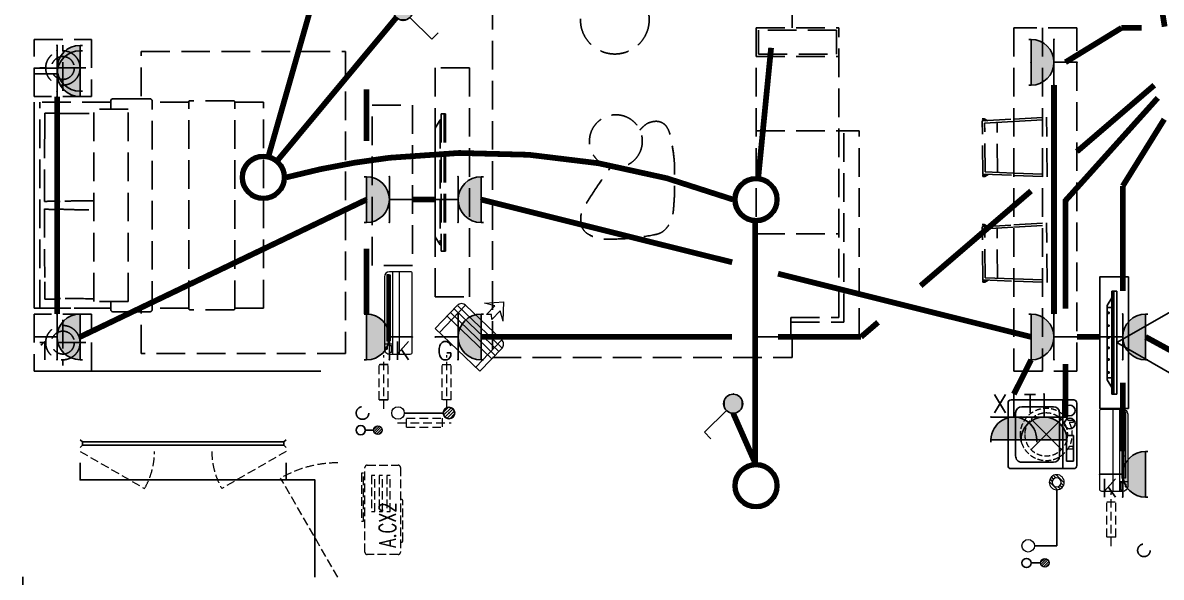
# Model space of a CAD drawing. Extents: x 3002737 to 4077523, y -995787 to -7267.
# Drawn here: x 3215237 to 3225173, y -747456 to -742611 of the extents above; entities that cross this region are included whole.
import ezdxf
from ezdxf.enums import TextEntityAlignment as Align

# ---------------------------------------------------------------- set-up
doc = ezdxf.new("R2010")
doc.units = 0
doc.header["$LTSCALE"] = 1000
doc.header["$MEASUREMENT"] = 0
for name, pattern in [('$1$DASH', [0.35, 0.25, -0.1]), ('A户型$0$DASH', [0.35, 0.25, -0.1]), ('DASH', [0.35, 0.25, -0.1]), ('HIDDEN', [0.375, 0.25, -0.125])]:
    doc.linetypes.add(name, pattern=pattern)
doc.layers.get('0').update_dxf_attribs({"linetype": 'CONTINUOUS'})
for name, color, linetype in [('!!电气', 1, 'CONTINUOUS'), ('3-栏杆1', 252, 'CONTINUOUS'), ('3.5方案汇报，与郭总、侯月琴确定户型_t8$0$2020.03.04 -1安徽标准化洋房户型(UA）_t8_t8$0$fur', 252, 'CONTINUOUS'), ('3.5方案汇报，与郭总、侯月琴确定户型_t8$0$2020.03.04 -1安徽标准化洋房户型(UA）_t8_t8$0$FURN', 252, 'CONTINUOUS'), ('3.5方案汇报，与郭总、侯月琴确定户型_t8$0$2020.03.04 -1安徽标准化洋房户型(UA）_t8_t8$0$看线', 154, 'CONTINUOUS'), ('5fur', 175, 'CONTINUOUS'), ('EQUIP-插座', 3, 'CONTINUOUS'), ('EQUIP-照明', 3, 'CONTINUOUS'), ('LVTRY', 252, 'CONTINUOUS'), ('TEL_TEXT', 7, 'CONTINUOUS'), ('VPIPE-凝结', 150, 'CONTINUOUS'), ('VPIPE-雨水', 4, 'DASH'), ('WIRE-照明', 2, 'CONTINUOUS'), ('看线', 185, 'CONTINUOUS')]:
    doc.layers.add(name, color=color, linetype=linetype)
for name, color, linetype, lineweight in [('EQUIP_地漏', 7, 'CONTINUOUS', 18), ('VPIPE-废水', 31, 'TG_F', 18), ('WINDOW', 146, 'CONTINUOUS', 20), ('平面-空调室内机', 176, 'CONTINUOUS', 9), ('平面-空调预留孔', 252, 'CONTINUOUS', 15), ('粉刷', 251, 'CONTINUOUS', 9)]:
    doc.layers.add(name, color=color, linetype=linetype, lineweight=lineweight)
doc.styles.add('_TCH_DIM', font='SIMPLEX', dxfattribs={"bigfont": 'GBCBIG'})
doc.styles.add('_TEL_DIM', font='SIMPLEX', dxfattribs={"width": 0.8, "height": 3.5, "bigfont": 'HZTXT'})
doc.styles.get("Standard").update_dxf_attribs({"font": 'gbenor.shx', "bigfont": 'gbcbig.shx'})
doc.styles.add('TG_LINETYPE', font='SIMPLEX', dxfattribs={"width": 0.8, "height": 3, "bigfont": 'HZTXT'})
doc.linetypes.add('TG_F', pattern='A,2,-0.3,["F",TG_LINETYPE,S=0.1,R=0,X=-0.23,Y=-0.15],0', length=2.3)

# ---------------------------------------------------------------- blocks, each defined once
blk = doc.blocks.new('dongkong')
at = {"layer": '平面-空调预留孔', "color": 8, "linetype": 'HIDDEN', "ltscale": 0.3}
for p, q in [((-603796, 210899.9), (-603796, 210431.5)), ((-603836, 210821), (-603836, 210510.8)), ((-603836, 210821), (-603756, 210821)), ((-603756, 210821), (-603756, 210510.8))]:
    blk.add_line(p, q, dxfattribs=at)
blk.add_lwpolyline([(-603756, 210510.8), (-603836, 210510.8)], dxfattribs=at)
blk = doc.blocks.new('A$C001338C2')
at = {"color": 8}
for p, q in [((0, 249), (0, 22)), ((845, 304), (55, 304)), ((109, 215), (109, 304)), ((900, 22), (900, 249)), ((22, 0), (878, 0))]:
    blk.add_line(p, q, dxfattribs=at)
at = {"color": 8, "lineweight": 5}
for p, q in [((865, 279), (144, 279)), ((144, 279), (144, 266)), ((387, 279), (144, 279)), ((144, 279), (144, 253)), ((144, 266), (865, 266)), ((144, 240), (144, 253)), ((144, 253), (865, 253)), ((387, 240), (387, 279)), ((865, 279), (622, 279)), ((622, 279), (622, 240)), ((865, 253), (865, 279)), ((865, 266), (865, 240)), ((900, 215), (0, 215)), ((900, 143), (0, 143)), ((865, 240), (144, 240)), ((622, 240), (387, 240))]:
    blk.add_line(p, q, dxfattribs=at)
at = {"color": 8}
for points in [[(89, 226), (22, 226, -0.414214), (17, 232), (17, 243, -0.414214), (22, 249), (89, 249, -0.414214), (95, 243), (95, 232, -0.414214)], [(73, 275), (57, 275, -0.414214), (51, 281), (51, 283, -0.414214), (57, 289), (73, 289, -0.414214), (79, 283), (79, 281, -0.414214)]]:
    blk.add_lwpolyline(points, format="xyb", close=True, dxfattribs=at)
for centre, radius, start, end in [((55, 249), 55, 90, 180), ((845, 249), 55, 360, 90), ((22, 22), 22, 180, 270), ((878, 22), 22, 270, 360)]:
    blk.add_arc(centre, radius, start, end, dxfattribs=at)
blk = doc.blocks.new('$lvtry$00000171')
for p, q in [((-74, 11), (-11, 74)), ((-70, -27), (27, 70)), ((-53, -53), (53, 53)), ((-27, -70), (70, 27)), ((11, -74), (74, -11))]:
    blk.add_line(p, q)
blk.add_circle((0, 0), 75)
blk.add_point((0, 0))
blk = doc.blocks.new('$TwtSys$00000141')
at = {"color": 252}
for p, q in [((-47, 4), (-5, 46)), ((-47, 4), (-5, 46)), ((-44, -18), (18, 44)), ((-44, -18), (18, 44)), ((-33, -33), (33, 33)), ((-33, -33), (33, 33)), ((-16, -44), (44, 16)), ((-16, -44), (44, 16)), ((6, -46), (46, -6)), ((6, -46), (46, -6))]:
    blk.add_line(p, q, dxfattribs=at)
blk.add_circle((0, 0), 47, dxfattribs=at)
blk.add_circle((0, 0), 47, dxfattribs=at)
blk = doc.blocks.new('RECTANG')
for p, q in [((1, 1), (0, 1)), ((0, 1), (0, 0)), ((1, 0), (1, 1)), ((0, 0), (1, 0))]:
    blk.add_line(p, q)
blk = doc.blocks.new('洗衣机')
at = {"layer": 'LVTRY'}
for p, q in [((3790993.7, 243444.5), (3790993.7, 242899.1)), ((3791567.4, 243472.1), (3791021, 243472.1)), ((3791116.5, 243472.1), (3791116.5, 242871.5)), ((3791594.6, 242899.1), (3791594.6, 243444.5)), ((3791145.1, 242982.5), (3791145.1, 243358)), ((3791199, 243412.7), (3791474.9, 243412.7)), ((3791528.8, 243358), (3791528.8, 242982.5)), ((3791021, 242871.5), (3791567.4, 242871.5)), ((3791474.9, 242927.8), (3791199, 242927.8))]:
    blk.add_line(p, q, dxfattribs=at)
at = {"layer": 'LVTRY', "extrusion": (0, 0, -1)}
for centre, major_axis, start_param, end_param in [((3791021, 243444.5), (0, 27.6), -1.570796, 0), ((3791567.4, 243444.5), (0, 27.6), 0, 1.570796), ((3791055.1, 243379.8), (0, 46.9), 3.141593, 9.424778), ((3791199, 243358), (0, 54.7), 4.712389, 6.283185), ((3791474.9, 243358), (0, 54.7), 0, 1.570796), ((3791055.1, 243265.7), (0, 46.9), 3.141593, 9.424778), ((3791199, 242982.5), (0, 54.7), 3.141593, 4.712389), ((3791474.9, 242982.5), (0, 54.7), 1.570796, 3.141593), ((3791021, 242899.1), (0, 27.6), 3.141593, 4.712389), ((3791567.4, 242899.1), (0, 27.6), 1.570796, 3.141593)]:
    blk.add_ellipse(centre, major_axis=major_axis, ratio=0.986385, start_param=start_param, end_param=end_param, dxfattribs=at)
at = {"layer": 'LVTRY', "xscale": 63.25620569481588, "yscale": 224.5369532744355, "zscale": 64.12934308941763, "rotation": 180}
blk.add_blockref('RECTANG', (3791085.2, 243162.4), dxfattribs=at)
blk = doc.blocks.new('$TwtSys$00000543')
at = {"color": 252}
for p, q in [((-94, -9), (9, 94)), ((-9, -94), (94, 9)), ((12, 55), (42, 84)), ((40, 40), (66, 66)), ((55, 12), (84, 42)), ((-84, -42), (-55, -12)), ((-66, -66), (-40, -40)), ((-42, -84), (-12, -55))]:
    blk.add_line(p, q, dxfattribs=at)
for radius in [94, 56.4]:
    blk.add_circle((0, 0), radius, dxfattribs=at)
blk = doc.blocks.new('dnfhfn')
at = {"color": 252, "linetype": '$1$DASH', "ltscale": 0.2}
for p, q in [((101.9, 462.7, 0), (121.9, 462.7, 0)), ((101.9, 417.2, 0), (101.9, 462.7, 0)), ((121.9, 462.7, 0), (121.9, 429, 0)), ((353.1, 462.7, 0), (333.1, 462.7, 0)), ((333.1, 462.7, 0), (333.1, 429, 0)), ((353.1, 417.2, 0), (353.1, 462.7, 0))]:
    blk.add_line(p, q, dxfattribs=at)
at = {"color": 252, "linetype": '$1$DASH', "ltscale": 0.2, "elevation": 0}
for points in [[(94.9, 360.1), (94.9, 360.1), (360.1, 94.9), (360.1, 94.9)], [(360.1, 360.1), (94.9, 94.9), (94.9, 94.9), (360.1, 360.1)]]:
    blk.add_lwpolyline(points, close=True, dxfattribs=at)
at = {"color": 252, "linetype": '$1$DASH', "ltscale": 0.2}
for radius in [227.5, 187.5]:
    blk.add_circle((227.5, 227.5, 0), radius, dxfattribs=at)
blk = doc.blocks.new('fergve')
at = {"layer": '平面-空调预留孔', "color": 8, "linetype": 'DASH', "ltscale": 0.3}
for p, q in [((119062.7, 54987.6), (119062.7, 54977.6)), ((119072.7, 54967.6), (119425.6, 54967.6)), ((119435.6, 54977.6), (119435.6, 54987.6))]:
    blk.add_line(p, q, dxfattribs=at)
blk.add_lwpolyline([(119715.9, 54987.6), (118975.9, 54987.6, -0.414214), (118955.9, 55007.6), (118955.9, 55277.6, -0.414214), (118975.9, 55297.6), (119715.9, 55297.6, -0.414214), (119735.9, 55277.6), (119735.9, 55007.6, -0.414214)], format="xyb", close=True, dxfattribs=at)
for points in [[(119666.7, 55326.8), (119246.8, 55326.8), (119246.8, 55311.6), (119666.7, 55311.6)], [(119645.5, 55239.2), (119330, 55239.2), (119330, 55210.2), (119645.5, 55210.2)], [(119645.5, 55173.4), (119330, 55173.4), (119330, 55144.4), (119645.5, 55144.4)], [(119645.5, 55107.6), (119330, 55107.6), (119330, 55078.6), (119645.5, 55078.6)]]:
    blk.add_lwpolyline(points, close=True, dxfattribs=at)
for centre, start, end in [((119072.7, 54977.6), 180, 270), ((119425.6, 54977.6), 270, 0)]:
    blk.add_arc(centre, 10, start, end, dxfattribs=at)
at = {"layer": '平面-空调预留孔', "color": 8, "linetype": 'DASH', "ltscale": 0.3, "style": '_TCH_DIM', "width": 0.705882}
blk.add_text('A.CX2', height=146.88, dxfattribs=at).set_placement((119015.3, 55027.3))
blk = doc.blocks.new('dasdasf1sa2f31as32f')
at = {"color": 8}
for p, q in [((-116, 585.6), (43.3, 640.5)), ((82.7, 476.6), (43.3, 640.5)), ((-473.5, 259.7), (-339.5, 504)), ((-269.8, 524.3), (-427.7, 236.5)), ((134.6, 245.5), (-338.8, 505.1)), ((-269.8, 524.3), (113.7, 314)), ((-22.8, 585.5), (-116, 585.6)), ((-22.8, 585.5), (-73.4, 493.2)), ((-31.3, 504.4), (-73.4, 493.2)), ((-18.1, 462.9), (-31.3, 504.4)), ((32.4, 555.1), (-18.1, 462.9)), ((82.7, 476.6), (32.4, 555.1)), ((92.6, 168.8), (-380.9, 428.5)), ((114.7, 208.4), (-359.1, 468.2)), ((72.3, 131.9), (-401.1, 391.6)), ((113.7, 314), (-44.2, 26.2)), ((0, 0), (-473.5, 259.7)), ((134, 244.4), (0, 0))]:
    blk.add_line(p, q, dxfattribs=at)
for centre, start, end in [((-294.5, 479.4), 61.25933, 151.25933), ((89, 269), 331.25933, 61.25933)]:
    blk.add_arc(centre, 51.3, start, end, dxfattribs=at)
blk = doc.blocks.new('GDGDRGDGDRGDR')
at = {"layer": '平面-空调室内机', "ltscale": 0.3}
for p, rotation in [((-179479.5, 653502.9), 180), ((634787.3, 1046278.1), 89.99999999999999)]:
    blk.add_blockref('dongkong', p, dxfattribs=dict(at, rotation=rotation))
at = {"layer": '平面-空调预留孔'}
for name, p, rotation in [('dasdasf1sa2f31as32f', (424606.8, 442932.1), 344.9999999966897), ('fergve', (478900.7, 322375.3), 90)]:
    blk.add_blockref(name, p, dxfattribs=dict(at, rotation=rotation))
blk = doc.blocks.new('FGDGDGRDGRRD')
at = {"layer": '5fur', "color": 252, "linetype": 'A户型$0$DASH'}
for p, q in [((423434.8, 366694.8), (423434.8, 363577.1)), ((426049.7, 366458.3), (426049.7, 366694.8)), ((425734.9, 363758.3), (425734.9, 366458.3)), ((425734.9, 366458.3), (426457.1, 366458.3)), ((426457.1, 363928.3), (426457.1, 366458.3)), ((428534.8, 366458.3), (427984.8, 366458.3)), ((427984.8, 366458.3), (427984.8, 363458.3)), ((428234.8, 366458.3), (428234.8, 363458.3)), ((428534.8, 363458.3), (428534.8, 366458.3)), ((419434.8, 366358.3), (419934.8, 366358.3)), ((419434.8, 365858.3), (419434.8, 366358.3)), ((419434.8, 366358.3), (419934.8, 366358.3)), ((419434.8, 365858.3), (419434.8, 366358.3)), ((419934.8, 366358.3), (419934.8, 365858.3)), ((419934.8, 366358.3), (419934.8, 365858.3)), ((426437.1, 366438.3), (425757.1, 366438.3)), ((425757.1, 366438.3), (425757.1, 366228.3)), ((426437.1, 366228.3), (426437.1, 366438.3)), ((419684.8, 365908.3), (419684.8, 366308.3)), ((419684.8, 365908.3), (419684.8, 366308.3)), ((420368.9, 365863.3), (420368.9, 366253.6)), ((420368.9, 366253.6), (422152.9, 366253.6)), ((420368.9, 365863.3), (420368.9, 366253.6)), ((420368.9, 366253.6), (422152.9, 366253.6)), ((422152.9, 366253.6), (422152.9, 363613.5)), ((422152.9, 366253.6), (422152.9, 363613.5)), ((425734.9, 366208.3), (426457.1, 366208.3)), ((425757.1, 366228.3), (426437.1, 366228.3)), ((419884.8, 366108.3), (419484.8, 366108.3)), ((419884.8, 366108.3), (419484.8, 366108.3)), ((423234.8, 366108.3), (422934.8, 366108.3)), ((422934.8, 366108.3), (422934.8, 364108.3)), ((423234.8, 364108.3), (423234.8, 366108.3)), ((419934.8, 365858.3), (419434.8, 365858.3)), ((419934.8, 365858.3), (419434.8, 365858.3)), ((419434.8, 365808.3, 0), (419434.8, 364008.3)), ((419434.8, 364008.3), (419434.8, 365808.3, 0)), ((420103.7, 365808.3, 0), (419434.8, 365808.3)), ((419434.8, 365808.3, 0), (419434.8, 364008.3)), ((419434.8, 364008.3), (419434.8, 365808.3, 0)), ((420103.7, 365808.3, 0), (419434.8, 365808.3)), ((419484.8, 364008.3, 0), (419484.8, 365808.3, 0)), ((419484.8, 364008.3, 0), (419484.8, 365808.3, 0)), ((419953.7, 364068.3, 0), (419953.7, 365748.3, 0)), ((420253.7, 365748.3, 0), (419953.7, 365748.3, 0)), ((419953.7, 364068.3, 0), (419953.7, 365748.3, 0)), ((420253.7, 365748.3, 0), (419953.7, 365748.3, 0)), ((420104.6, 365825.9, 0), (420102.2, 365808.3, 0)), ((420104.6, 365825.9, 0), (420102.2, 365808.3, 0)), ((420103.7, 365748.3, 0), (420103.7, 365820.3, 0)), ((420103.7, 365748.3, 0), (420103.7, 365820.3, 0)), ((420106.6, 365832, 0), (420104.6, 365825.9, 0)), ((420106.6, 365832, 0), (420104.6, 365825.9, 0)), ((420113.2, 365836.9, 0), (420106.6, 365832, 0)), ((420113.2, 365836.9, 0), (420106.6, 365832, 0)), ((420121.7, 365838.3, 0), (420113.2, 365836.9, 0)), ((420121.7, 365838.3, 0), (420113.2, 365836.9, 0)), ((420302.6, 365838.3, 0), (420121.7, 365838.3, 0)), ((420445.7, 365838.3, 0), (420121.7, 365838.3, 0)), ((420302.6, 365838.3, 0), (420121.7, 365838.3, 0)), ((420445.7, 365838.3, 0), (420121.7, 365838.3, 0)), ((420253.7, 364068.3, 0), (420253.7, 365748.3, 0)), ((420253.7, 364068.3, 0), (420253.7, 365748.3, 0)), ((420463.7, 363996.3, 0), (420463.7, 365820.3, 0)), ((420463.7, 363996.3, 0), (420463.7, 365820.3, 0)), ((420784.8, 365808.3, 0), (420463.7, 365808.3, 0)), ((420784.8, 365808.3, 0), (420463.7, 365808.3, 0)), ((420784.8, 364002.3, 0), (420784.8, 365814.3, 0)), ((420784.8, 364002.3, 0), (420784.8, 365814.3, 0)), ((421178.8, 365820.3, 0), (420790.8, 365820.3, 0)), ((421178.8, 365820.3, 0), (420790.8, 365820.3, 0)), ((421184.8, 364002.3, 0), (421184.8, 365814.3, 0)), ((421184.8, 364002.3, 0), (421184.8, 365814.3, 0)), ((421434.8, 365808.3, 0), (421184.8, 365808.3, 0)), ((421434.8, 365808.3, 0), (421184.8, 365808.3, 0)), ((421434.8, 364008.3, 0), (421434.8, 365808.3, 0)), ((421434.8, 364008.3, 0), (421434.8, 365808.3, 0)), ((422384.8, 364383.5), (422384.8, 365783.5)), ((422384.8, 365783.5), (422734.8, 365783.5)), ((422384.8, 364383.5), (422384.8, 365783.5)), ((422384.8, 365783.5), (422734.8, 365783.5)), ((422734.8, 365783.5), (422734.8, 364383.5)), ((422734.8, 365783.5), (422734.8, 364383.5)), ((422978.2, 365654.9), (422934.8, 365583.7)), ((422978.2, 365654.9), (422934.8, 365583.7)), ((422978.2, 365654.9), (422978.2, 364561.7)), ((422987.3, 365654.9), (422978.2, 365654.9)), ((422978.2, 365654.9), (422978.2, 364561.7)), ((422987.3, 365654.9), (422978.2, 365654.9)), ((422987.3, 365708.3), (422987.3, 364508.3)), ((422987.3, 365708.3), (423024.1, 365708.3)), ((422987.3, 365708.3), (422987.3, 364508.3)), ((422987.3, 365708.3), (423024.1, 365708.3)), ((423024.1, 365708.3), (423008.3, 365708.3)), ((423024.1, 365708.3), (423008.3, 365708.3)), ((423013.6, 365708.3), (423013.6, 364508.3)), ((423013.6, 365708.3), (423013.6, 364508.3)), ((423024.1, 365708.3), (423024.1, 364508.3)), ((423024.1, 365708.3), (423024.1, 364508.3)), ((427709.2, 365664.3), (427726.5, 365664.5)), ((427709.2, 365664.3), (427737.5, 365646.7)), ((427709.3, 365650.7), (427716.2, 365645.4)), ((427709.4, 365645), (427984.8, 365661.4)), ((427726.5, 365664.5), (427756.5, 365647.8)), ((427984.8, 365661.4), (428269.5, 365678.2)), ((427984.8, 365641.3), (428269.7, 365658.2)), ((428274.6, 365158.1), (428269.5, 365678.2)), ((422934.8, 365583.7), (422934.8, 364632.9)), ((425734.9, 365558.3), (426634.9, 365558.3)), ((426501.6, 363888.3), (426501.6, 365558.3)), ((426634.9, 363758.3), (426634.9, 365558.3)), ((427713.9, 365180.3), (427709.4, 365645)), ((427729.6, 365626.2), (427984.8, 365641.3)), ((427733.7, 365199.5), (427729.6, 365626.2)), ((427842.2, 365195.2), (427837.9, 365632.6)), ((427713.9, 365180.3), (427984.8, 365169.6)), ((427714, 365174.6), (427720.8, 365180)), ((427714, 365174.6), (427714.1, 365161)), ((427714.1, 365161), (427742, 365179.2)), ((427714.1, 365161), (427731.4, 365161.2)), ((427731.4, 365161.2), (427761.1, 365178.4)), ((427733.7, 365199.5), (427984.8, 365189.6)), ((427984.8, 365189.6), (428274.4, 365178.1)), ((427984.8, 365169.6), (428274.6, 365158.1)), ((427984.8, 364737.6), (428269.5, 364754.5)), ((428274.6, 364234.3), (428269.5, 364754.5)), ((425734.9, 364658.3), (426457.1, 364658.3)), ((427709.2, 364740.6), (427726.5, 364740.7)), ((427709.2, 364740.6), (427737.5, 364722.9)), ((427709.3, 364727), (427716.2, 364721.7)), ((427709.4, 364721.3), (427984.8, 364737.6)), ((427713.9, 364256.6), (427709.4, 364721.3)), ((427726.5, 364740.7), (427756.5, 364724.1)), ((427729.6, 364702.4), (427984.8, 364717.6)), ((427733.7, 364275.8), (427729.6, 364702.4)), ((427842.2, 364271.5), (427837.9, 364708.9)), ((427984.8, 364717.6), (428269.7, 364734.4)), ((422978.2, 364561.7), (422934.8, 364632.9)), ((422987.3, 364561.7), (422978.2, 364561.7)), ((422987.3, 364508.3), (423024.1, 364508.3)), ((422734.8, 364383.5), (422384.8, 364383.5)), ((422734.8, 364383.5), (422384.8, 364383.5)), ((427713.9, 364256.6), (427984.8, 364245.8)), ((427714, 364250.9), (427720.8, 364256.3)), ((427714.1, 364237.3), (427742, 364255.4)), ((427731.4, 364237.4), (427761.1, 364254.7)), ((427733.7, 364275.8), (427984.8, 364265.8)), ((427984.8, 364265.8), (428274.4, 364254.4)), ((427714, 364250.9), (427714.1, 364237.3)), ((427714.1, 364237.3), (427731.4, 364237.4)), ((427984.8, 364245.8), (428274.6, 364234.3)), ((420253.7, 364068.3, 0), (419953.7, 364068.3, 0)), ((420253.7, 364068.3, 0), (419953.7, 364068.3, 0)), ((420103.7, 364068.3, 0), (420103.7, 363996.3, 0)), ((420103.7, 364068.3, 0), (420103.7, 363996.3, 0)), ((422934.8, 364108.3), (423234.8, 364108.3)), ((419434.8, 364008.3), (420102.3, 364008.3, 0)), ((420103.7, 364008.3, 0), (419434.8, 364008.3)), ((419434.8, 364008.3), (420102.3, 364008.3, 0)), ((420103.7, 364008.3, 0), (419434.8, 364008.3)), ((419934.8, 363958.3), (419434.8, 363958.3)), ((419434.8, 363958.3), (419434.8, 363458.3)), ((419934.8, 363958.3), (419434.8, 363958.3)), ((419434.8, 363958.3), (419434.8, 363458.3)), ((419934.8, 363458.3), (419934.8, 363958.3)), ((419934.8, 363458.3), (419934.8, 363958.3)), ((420102.3, 364008.3, 0), (420103.7, 363989.4, 0)), ((420102.3, 364008.3, 0), (420103.7, 363989.4, 0)), ((420103.7, 363989.4, 0), (420111.3, 363980.7, 0)), ((420103.7, 363989.4, 0), (420111.3, 363980.7, 0)), ((420111.3, 363980.7, 0), (420121.7, 363978.3, 0)), ((420111.3, 363980.7, 0), (420121.7, 363978.3, 0)), ((420121.7, 363978.3, 0), (420302.6, 363978.3, 0)), ((420445.7, 363978.3, 0), (420121.7, 363978.3, 0)), ((420121.7, 363978.3, 0), (420302.6, 363978.3, 0)), ((420445.7, 363978.3, 0), (420121.7, 363978.3, 0)), ((420302.6, 363978.3, 0), (420302.6, 363978.3, 0)), ((420302.6, 363978.3, 0), (420302.6, 363978.3, 0)), ((420368.9, 363613.5), (420368.9, 364003.3)), ((420368.9, 363613.5), (420368.9, 364003.3)), ((420784.8, 364008.3, 0), (420463.7, 364008.3, 0)), ((420784.8, 364008.3, 0), (420463.7, 364008.3, 0)), ((421178.8, 363996.3, 0), (420790.8, 363996.3, 0)), ((421178.8, 363996.3, 0), (420790.8, 363996.3, 0)), ((421434.8, 364008.3, 0), (421184.8, 364008.3, 0)), ((421434.8, 364008.3, 0), (421184.8, 364008.3, 0)), ((419684.8, 363908.3), (419684.8, 363508.3)), ((419684.8, 363908.3), (419684.8, 363508.3)), ((426039.6, 363928.3), (426457.1, 363928.3)), ((426039.6, 363928.3), (426039.6, 363758.3)), ((426039.6, 363888.3), (426501.6, 363888.3)), ((425734.9, 363758.3), (426634.9, 363758.3)), ((426049.7, 363577.1), (426049.7, 363758.3)), ((419884.8, 363708.3), (419484.8, 363708.3)), ((419884.8, 363708.3), (419484.8, 363708.3)), ((422152.9, 363613.5), (420368.9, 363613.5)), ((422152.9, 363613.5), (420368.9, 363613.5)), ((423434.8, 363577.1), (426049.7, 363577.1)), ((419434.8, 363458.3), (419934.8, 363458.3)), ((419434.8, 363458.3), (419934.8, 363458.3)), ((427984.8, 363458.3), (428534.8, 363458.3))]:
    blk.add_line(p, q, dxfattribs=at)
for centre, radius in [((424502, 366530.1), 300), ((419684.8, 366108.3), 150), ((419684.8, 366108.3), 150), ((419684.8, 366108.3), 100), ((419684.8, 366108.3), 100), ((424511.4, 365468.5), 230.7), ((419684.8, 363708.3), 150), ((419684.8, 363708.3), 150), ((419684.8, 363708.3), 100), ((419684.8, 363708.3), 100)]:
    blk.add_circle(centre, radius, dxfattribs=at)
for centre, radius, start, end in [((420121.7, 365820.3, 0), 18, 90, 180), ((420121.7, 365820.3, 0), 18, 90, 180), ((420445.7, 365820.3, 0), 18, 0, 90), ((420445.7, 365820.3, 0), 18, 0, 90), ((420790.8, 365814.3, 0), 6, 90, 180), ((420790.8, 365814.3, 0), 6, 90, 180), ((421178.8, 365814.3, 0), 6, 0, 90), ((421178.8, 365814.3, 0), 6, 0, 90), ((421458.5, 365647.9, 0), 1932.2, 178.02978, 182.4617), ((421458.5, 365647.9, 0), 1932.2, 178.02978, 182.4617), ((419559, 364561.5, 0), 1153.3, 84.6984, 91.56817), ((419559, 364561.5, 0), 1153.3, 84.6984, 91.56817), ((419747, 371327.9, 0), 5618.6, 269.16935, 272.10874), ((419747, 371327.9, 0), 5618.6, 269.16935, 272.10874), ((426651.3, 365324.7, 0), 7127.4, 178.02553, 181.06782), ((426651.3, 365324.7, 0), 7127.4, 178.02553, 181.06782), ((457242, 365061.5, 0), 37717.1, 179.80183, 180.18357), ((457242, 365061.5, 0), 37717.1, 179.80183, 180.18357), ((442429.1, 364673.3, 0), 22905.3, 179.49277, 181.10137), ((442429.1, 364673.3, 0), 22905.3, 179.49277, 181.10137), ((419598.8, 365533.7, 0), 661.8, 263.58024, 275.42276), ((419598.8, 365533.7, 0), 661.8, 263.58024, 275.42276), ((419598.8, 364283, 0), 661.8, 84.57724, 96.39291), ((419598.8, 364283, 0), 661.8, 84.57724, 96.39291), ((419867.3, 361236.2, 0), 3711.3, 88.69421, 93.18221), ((419867.3, 361236.2, 0), 3711.3, 88.69421, 93.18221), ((419867.3, 368580.5, 0), 3711.3, 266.81779, 271.30579), ((419867.3, 368580.5, 0), 3711.3, 266.81779, 271.30579), ((421458.5, 364155.4, 0), 1932.2, 177.5383, 181.97022), ((421458.5, 364155.4, 0), 1932.2, 177.5383, 181.97022), ((419559, 365241.8, 0), 1153.3, 268.43183, 275.3016), ((419559, 365241.8, 0), 1153.3, 268.43183, 275.3016), ((419747, 358475.5, 0), 5618.6, 87.89126, 90.83065), ((419747, 358475.5, 0), 5618.6, 87.89126, 90.83065), ((420121.7, 363996.3, 0), 18, 180, 270), ((420121.7, 363996.3, 0), 18, 180, 270), ((420445.7, 363996.3, 0), 18, 270, 0), ((420445.7, 363996.3, 0), 18, 270, 0), ((420790.8, 364002.3, 0), 6, 180, 270), ((420790.8, 364002.3, 0), 6, 180, 270), ((421178.8, 364002.3, 0), 6, 270, 0), ((421178.8, 364002.3, 0), 6, 270, 0)]:
    blk.add_arc(centre, radius, start, end, dxfattribs=at)
for points, knots in [([(424797.2, 365629.4), (424813.8, 365634.4), (424845.2, 365644), (424899.6, 365641.2), (424947.9, 365610.6), (424986.4, 365538.2), (425001.6, 365431), (425025, 365302), (425021.4, 365163.1), (425026.4, 365033.5), (425016.7, 364916), (425010.6, 364812.7), (424973, 364725.6), (424910.4, 364663.5), (424795.2, 364640.3), (424655.8, 364616.2), (424495.3, 364613.3), (424373.4, 364609.7), (424289.6, 364642.4), (424219.5, 364687.5), (424200.6, 364767.1), (424207.9, 364851.1), (424274.9, 364963.1), (424362.5, 365095.1), (424435.6, 365199.3), (424467.5, 365242.1)], [6220.354956, 6220.354956, 6220.354956, 6220.354956, 6328.248444, 6424.175246, 6551.938256, 6664.444537, 6925.611536, 7222.839725, 7482.686159, 7791.452209, 8032.235501, 8220.613415, 8433.331676, 8613.33223, 8743.051056, 9155.054309, 9500.513737, 9749.309695, 9902.88319, 10060.117754, 10246.160301, 10376.205536, 10582.082087, 11043.082338, 11376.115328, 11376.115328, 11376.115328, 11376.115328]), ([(424720.4, 365566.2), (424729, 365575.6), (424748.1, 365595), (424773.7, 365616.7), (424791.9, 365626.5), (424797.2, 365629.4)], [6012.273466, 6012.273466, 6012.273466, 6012.273466, 6091.3752, 6182.540427, 6220.354956, 6220.354956, 6220.354956, 6220.354956])]:
    blk.add_open_spline(points, degree=3, knots=knots, dxfattribs=at)
blk = doc.blocks.new('3.5方案汇报，与郭总、侯月琴确定户型_t8$0$2020.03.04 -1安徽标准化洋房户型(UA）_t8_t8$0$sdfgsdfgsdfg')
at = {"layer": '3.5方案汇报，与郭总、侯月琴确定户型_t8$0$2020.03.04 -1安徽标准化洋房户型(UA）_t8_t8$0$FURN'}
h = blk.add_hatch(dxfattribs=at)
h.set_pattern_fill('ANSI31', color=256, scale=100, angle=225, style=0)
h.set_pattern_definition([(360, (-130272.125, -44238.089), (4e-15, 9.152), [])])
h.paths.add_polyline_path([(-68957.8, -54984.3), (-68957.8, -54178.9), (-68972, -54178.9), (-68972, -54984.3)])
for p, q in [((-68997.5, -54581.6), (-70393.9, -53775.4)), ((-68957.8, -54178.9), (-68997.5, -54178.9)), ((-68997.5, -54178.9), (-68997.5, -54984.3)), ((-68972, -54178.9), (-68972, -54984.3)), ((-68957.8, -54178.9), (-68957.8, -54984.3)), ((-68957.8, -54230.8), (-68920, -54290.5)), ((-68957.8, -54306.5), (-68920, -54306.5)), ((-68920, -54872.7), (-68920, -54290.5)), ((-68937.6, -54343.1), (-68937.6, -54352.6)), ((-68920, -54343.1), (-68937.6, -54343.1)), ((-68937.6, -54352.6), (-68920, -54352.6)), ((-68920, -54352.6), (-68920, -54343.1)), ((-68937.6, -54444.2), (-68937.6, -54453.8)), ((-68920, -54444.2), (-68937.6, -54444.2)), ((-68937.6, -54453.8), (-68920, -54453.8)), ((-68920, -54453.8), (-68920, -54444.2)), ((-68997.5, -54581.6), (-70393.9, -55387.8)), ((-68937.6, -54536.4), (-68937.6, -54546)), ((-68920, -54536.4), (-68937.6, -54536.4)), ((-68937.6, -54546), (-68920, -54546)), ((-68920, -54546), (-68920, -54536.4)), ((-68937.6, -54626.8), (-68937.6, -54617.2)), ((-68937.6, -54617.2), (-68920, -54617.2)), ((-68920, -54626.8), (-68937.6, -54626.8)), ((-68920, -54617.2), (-68920, -54626.8)), ((-68937.6, -54719), (-68937.6, -54709.4)), ((-68937.6, -54709.4), (-68920, -54709.4)), ((-68920, -54719), (-68937.6, -54719)), ((-68920, -54709.4), (-68920, -54719)), ((-68957.8, -54856.7), (-68920, -54856.7)), ((-68937.6, -54820.1), (-68937.6, -54810.6)), ((-68937.6, -54810.6), (-68920, -54810.6)), ((-68920, -54820.1), (-68937.6, -54820.1)), ((-68920, -54810.6), (-68920, -54820.1)), ((-68957.8, -54932.4), (-68920, -54872.7)), ((-68997.5, -54984.3), (-68957.8, -54984.3))]:
    blk.add_line(p, q, dxfattribs=at)
blk = doc.blocks.new('A$C1C403CBE')
at = {"layer": '!!电气', "color": 1}
blk.add_line((0, -2000), (0, 103), dxfattribs=at)
at = {"layer": '3-栏杆1', "color": 252}
for p, q in [((520.3, 1282.2), (500, 1300)), ((500, 1300), (520.3, 1282.2)), ((2279.7, 1282.2), (2300, 1300)), ((2300, 1300), (2279.7, 1282.2)), ((500, 1233.1), (520.3, 1252.9)), ((2279.7, 1282.1), (520.3, 1282.2)), ((520.3, 1282.2), (520.3, 1252.9)), ((520.3, 1252.9), (2279.7, 1252.9)), ((2279.7, 1282.2), (2279.7, 1252.9)), ((2279.7, 1252.9), (2300, 1233.1)), ((2300, 1233.1), (2279.7, 1252.9))]:
    blk.add_line(p, q, dxfattribs=at)
at = {"layer": '3.5方案汇报，与郭总、侯月琴确定户型_t8$0$2020.03.04 -1安徽标准化洋房户型(UA）_t8_t8$0$FURN', "ltscale": 0.3}
blk.add_lwpolyline([(9650, 1575), (9400, 1575), (9400, 2725), (9650, 2725)], close=True, dxfattribs=at)
at = {"layer": '3.5方案汇报，与郭总、侯月琴确定户型_t8$0$2020.03.04 -1安徽标准化洋房户型(UA）_t8_t8$0$看线', "color": 252, "ltscale": 10}
blk.add_line((2600, 1900), (100, 1900), dxfattribs=at)
at = {"layer": 'VPIPE-凝结', "color": 252, "ltscale": 0.1}
blk.add_line((3330, 1535), (3670, 1535), dxfattribs=at)
for points in [[(3062.4, 1385), (2990, 1385)], [(8830, 375), (9024.1, 375), (9024.1, 864.2)], [(8882.4, 225), (8800, 225)]]:
    blk.add_lwpolyline(points, dxfattribs=at)
at = {"layer": 'VPIPE-凝结', "color": 252}
for centre in [(2950, 1385), (8760, 225)]:
    blk.add_circle(centre, 40, dxfattribs=at)
at = {"layer": 'VPIPE-废水', "color": 252}
for centre in [(3275, 1535), (8775, 375)]:
    blk.add_circle(centre, 55, dxfattribs=at)
at = {"layer": 'VPIPE-雨水', "color": 252}
for centre in [(2965, 1535), (9785, 335)]:
    blk.add_circle(centre, 55, dxfattribs=at)
at = {"layer": 'WINDOW', "color": 252, "linetype": 'DASH', "ltscale": 0.3}
for points in [[(500, 1200), (1063.1, 875.4, 0.131485), (1150, 1200)], [(2300, 1200), (1736.9, 875.4, -0.131485), (1650, 1200)], [(2750, 100), (2250, 966, -0.131652), (2750, 1100)]]:
    blk.add_lwpolyline(points, format="xyb", dxfattribs=at)
at = {"layer": '看线', "color": 252, "ltscale": 0.5}
for points in [[(500, 1100), (500, 950), (2300, 950), (2300, 1100)], [(500, 1100), (500, 950), (2550, 950), (2550, 100)]]:
    blk.add_lwpolyline(points, dxfattribs=at)
blk.add_blockref('FGDGDGRDGRRD', (-419334.8, -361558.3))
at = {"color": 252}
blk.add_blockref('GDGDRGDGDRGDR', (-420616.6, -441032.1), dxfattribs=at)
at = {"layer": '3.5方案汇报，与郭总、侯月琴确定户型_t8$0$2020.03.04 -1安徽标准化洋房户型(UA）_t8_t8$0$fur', "xscale": 1.1175, "yscale": 1.1175, "zscale": 1.1175, "rotation": 180}
blk.add_blockref('3.5方案汇报，与郭总、侯月琴确定户型_t8$0$2020.03.04 -1安徽标准化洋房户型(UA）_t8_t8$0$sdfgsdfgsdfg', (-67554.7, -58844.9), dxfattribs=at)
at = {"layer": 'EQUIP_地漏', "color": 252, "xscale": -0.8, "yscale": -0.8, "zscale": 0.8, "rotation": 180}
for p in [(3100, 1385), (8920, 225)]:
    blk.add_blockref('$TwtSys$00000141', p, dxfattribs=at)
at = {"layer": 'EQUIP_地漏', "color": 252, "xscale": -0.7000000000000001, "yscale": 0.7000000000000001, "zscale": 0.7}
blk.add_blockref('$TwtSys$00000543', (9024.1, 930), dxfattribs=at)
at = {"layer": 'LVTRY', "color": 252, "xscale": -0.6666666667107825, "yscale": 0.6666666667107825, "rotation": 90.00000000602213}
blk.add_blockref('$lvtry$00000171', (3720, 1535), dxfattribs=at)
at = {"layer": '平面-空调室内机', "color": 252, "ltscale": 0.3, "xscale": -1, "rotation": 180}
blk.add_blockref('dongkong', (606945.9, 212470.8), dxfattribs=at)
at = {"layer": '平面-空调室内机', "color": 252, "ltscale": 0.3, "rotation": 180}
for p in [(-600646.1, 212470.8), (-594295.9, 211270.8)]:
    blk.add_blockref('dongkong', p, dxfattribs=at)
at = {"layer": '平面-空调预留孔', "color": 252, "yscale": 0.800000000046565, "zscale": 0.800000000046565}
for p, xscale, rotation in [((3399.9, 2050), 0.800000000046565, 90.00000023343011), ((9400.2, 850), -0.800000000046565, 269.9999997665698)]:
    blk.add_blockref('A$C001338C2', p, dxfattribs=dict(at, xscale=xscale, rotation=rotation))
at = {"layer": '平面-空调预留孔', "color": 252, "xscale": -1, "rotation": 270}
blk.add_blockref('dnfhfn', (8704.9, 1120.3, 0), dxfattribs=at)
at = {"layer": '粉刷', "color": 252, "xscale": -1}
blk.add_blockref('洗衣机', (3800193.7, -241822.4), dxfattribs=at)
blk = doc.blocks.new('$equip$00001150')
at = {"const_width": 0.1}
blk.add_lwpolyline([(-0.45, 0, 1), (0.45, 0, 1)], format="xyb", close=True, dxfattribs=at)
blk.add_circle((0, 0), 0.5)
at = {"flags": 9}
blk.add_attdef('A', (0, 0), '', height=0.00002, dxfattribs=at)
blk = doc.blocks.new('$equip$00001764')
for p, q in [((-0.5, 1.05), (-0.5, 1)), ((-0.5, 1), (0.5, 1)), ((0.5, 1.05), (0.5, 1)), ((0.5, 0.5), (-0.5, 0.5)), ((0, 0.5), (0, 0))]:
    blk.add_line(p, q)
blk.add_arc((0, 1), 0.5, 180, 0)
for p in [(-0.5, 0.5), (0.5, 0.5), (0, 0)]:
    blk.add_point(p)
for points in [[(0.433, 0.75), (-0.433, 0.75), (0.5, 1), (-0.5, 1)], [(0.25, 0.567), (-0.25, 0.567), (0.433, 0.75), (-0.433, 0.75)], [(0, 0.5), (0, 0.5), (0.25, 0.567), (-0.25, 0.567)]]:
    blk.add_solid(points)
at = {"color": 7, "style": '_TEL_DIM'}
blk.add_attdef('$TEXT$', text='', height=0.4, dxfattribs=at).set_placement((0.303, 0.211), align=Align.MIDDLE_CENTER)
at = {"color": 7, "style": '_TEL_DIM', "flags": 1}
blk.add_attdef('A', text='', height=0.00002, dxfattribs=at).set_placement((0, 0), align=Align.MIDDLE_CENTER)
blk = doc.blocks.new('$equip$00001237')
for p, q in [((-0.5, 1.05), (-0.5, 1)), ((-0.5, 1), (0.5, 1)), ((0.5, 1.05), (0.5, 1)), ((0.5, 0.5), (-0.5, 0.5)), ((0, 0.5), (0, 0))]:
    blk.add_line(p, q)
blk.add_arc((0, 1), 0.5, 180, 0)
for p in [(0, 1), (-0.5, 0.5), (0.5, 0.5), (0, 0)]:
    blk.add_point(p)
for points in [[(0.433, 0.75), (-0.433, 0.75), (0.5, 1), (-0.5, 1)], [(0.25, 0.567), (-0.25, 0.567), (0.433, 0.75), (-0.433, 0.75)], [(0, 0.5), (0, 0.5), (0.25, 0.567), (-0.25, 0.567)]]:
    blk.add_solid(points)
at = {"flags": 9}
blk.add_attdef('A', (0, 0), '', height=0.00002, dxfattribs=at)
blk = doc.blocks.new('$equip$00001962')
for p, q in [((0.147, 0.356), (0.625, 0.833)), ((0.625, 0.833), (0.766, 0.692))]:
    blk.add_line(p, q)
blk.add_circle((0, 0.208), 0.208)
for p in [(0, 0.417), (-0.208, 0.208), (0, 0), (0.208, 0.208)]:
    blk.add_point(p)
for points in [[(-0.18, 0.313), (0.18, 0.313), (-0.208, 0.208), (0.208, 0.208)], [(-0.104, 0.389), (0.104, 0.389), (-0.18, 0.313), (0.18, 0.313)], [(0, 0.417), (0, 0.417), (-0.104, 0.389), (0.104, 0.389)], [(-0.18, 0.104), (0.18, 0.104), (-0.208, 0.208), (0.208, 0.208)], [(-0.104, 0.028), (0.104, 0.028), (-0.18, 0.104), (0.18, 0.104)], [(0, 0), (0, 0), (-0.104, 0.028), (0.104, 0.028)]]:
    blk.add_solid(points)
at = {"layer": 'TEL_TEXT', "style": '_TEL_DIM', "flags": 1}
blk.add_attdef('A', text='', height=0.00002, dxfattribs=at).set_placement((0, 0), align=Align.MIDDLE_CENTER)

msp = doc.modelspace()

# ---------------------------------------------------------------- linework, layer by layer
at = {"layer": 'WIRE-照明', "linetype": 'Continuous', "const_width": 50}
for points in [[(3217384.5, -743767.5), (3218432.5, -740098.2)], [(3218498.1, -742565), (3218037.5, -743119.3)], [(3224826.7, -742655.9), (3224337.5, -742955.9)], [(3225002.1, -742655.9), (3224826.7, -742655.9)], [(3221768.5, -742829.5), (3221657.1, -743956.8)], [(3218037.5, -743119.3), (3217465.2, -743808.1)], [(3218237.5, -743643.2), (3218237.5, -743191.6)], [(3224237.4, -745155.9), (3224237.5, -743155.9)], [(3224437.5, -743736.8), (3225112.9, -743156.3)], [(3224339, -745108.9), (3224339, -744163.7), (3225143.4, -743267.4)], [(3224837.6, -744037.7), (3225199.8, -743454)], [(3223073.7, -744908.8), (3224037.4, -744080.5)], [(3224837.6, -744955.9), (3224837.6, -744037.7)], [(3215737.4, -745355.8), (3218237.5, -744156)], [(3218637.4, -744156), (3218837.4, -744156)], [(3219237.4, -744156), (3221428.7, -744703.7)], [(3221628.7, -744355.7), (3221628.7, -744347.7)], [(3221628.7, -746456.1), (3221628.7, -744355.7)], [(3218237.5, -745155.9), (3218237.5, -744583.6)], [(3221828.7, -744803.7), (3224037.4, -745355.9)], [(3222553.5, -745355.9), (3222702.1, -745228.2)], [(3219237.4, -745355.9), (3221428.7, -745355.9)], [(3221828.7, -745355.9), (3222553.5, -745355.9)], [(3224437.4, -745355.9), (3224637.4, -745355.9)], [(3225037.5, -745355.9), (3227237.4, -746555.8)], [(3223887.4, -745855.9), (3224037.4, -745555.9)], [(3224339, -746055.9), (3224339, -745592.1)], [(3224837.6, -746356), (3224837.6, -745755.9)], [(3221437.4, -746022.5), (3221628.7, -746456.1)]]:
    msp.add_lwpolyline(points, dxfattribs=at)
for points in [[(3225126.7, -742024.3, 0.028061), (3225203.5, -742645.1, 0.010036)], [(3218436.7, -743790.8, 0.035703), (3217537.4, -743961.9)], [(3221437.4, -744155.9, 0.119431), (3218436.7, -743790.8, 0.119431)]]:
    msp.add_lwpolyline(points, format="xyb", dxfattribs=at)
at = {"layer": 'WIRE-照明', "color": 2, "linetype": 'Continuous', "const_width": 50}
msp.add_lwpolyline([(3215537.4, -745155.8), (3215537.4, -743255.8)], dxfattribs=at)

# ---------------------------------------------------------------- block references
at = {"layer": '!!电气'}
msp.add_blockref('A$C1C403CBE', (3215237.4, -747555.9), dxfattribs=at)
at = {"layer": 'EQUIP-插座', "color": 6, "xscale": 400, "yscale": 400, "zscale": 400, "rotation": 270.0000000011493}
for p in [(3215337.4, -743008.8), (3215337.4, -743055.8)]:
    msp.add_blockref('$equip$00001237', p, dxfattribs=at)
at = {"layer": 'EQUIP-插座', "color": 2, "yscale": 400, "zscale": 400}
for p, xscale, rotation in [((3224437.5, -742955.9), 400, 90), ((3218637.5, -744156), 400, 90), ((3218837.4, -744156), -400, 270), ((3224437.4, -745355.9), 400, 90), ((3224637.5, -745355.9), -400, 270)]:
    msp.add_blockref('$equip$00001237', p, dxfattribs=dict(at, xscale=xscale, rotation=rotation))
at = {"layer": 'EQUIP-插座', "color": 4}
ref = msp.add_blockref('$equip$00001764', (3215337.4, -745355.8), dxfattribs=dict(at, xscale=400, yscale=400, zscale=400, rotation=270))
ref.add_attrib('$TEXT$', '1', dxfattribs={"layer": '0', "color": 7, "height": 160, "style": '_TEL_DIM'}).set_placement((3215421.8, -745477.1), align=Align.MIDDLE_CENTER)
at = {"layer": 'EQUIP-插座', "color": 2}
ref = msp.add_blockref('$equip$00001764', (3218637.5, -745355.9), dxfattribs=dict(at, xscale=-400, yscale=400, zscale=400, rotation=90))
ref.add_attrib('$TEXT$', 'K', dxfattribs={"layer": '0', "color": 7, "height": 160, "style": '_TEL_DIM'}).set_placement((3218553.1, -745477.1), align=Align.MIDDLE_CENTER)
ref = msp.add_blockref('$equip$00001764', (3218837.4, -745355.9), dxfattribs=dict(at, xscale=400, yscale=400, zscale=400, rotation=270))
ref.add_attrib('$TEXT$', 'G', dxfattribs={"layer": '0', "color": 7, "height": 160, "style": '_TEL_DIM'}).set_placement((3218921.9, -745477.1), align=Align.MIDDLE_CENTER)
at = {"layer": 'EQUIP-插座'}
ref = msp.add_blockref('$equip$00001764', (3223887.4, -745855.9), dxfattribs=dict(at, xscale=400, yscale=400, zscale=400, rotation=179.9999999989256))
ref.add_attrib('$TEXT$', 'X', dxfattribs={"layer": '0', "color": 7, "height": 160, "style": '_TEL_DIM'}).set_placement((3223766.1, -745940.3), align=Align.MIDDLE_CENTER)
ref = msp.add_blockref('$equip$00001764', (3224150.5, -745855.9), dxfattribs=dict(at, xscale=400, yscale=400, zscale=400, rotation=179.9999999989256))
ref.add_attrib('$TEXT$', 'T', dxfattribs={"layer": '0', "color": 7, "height": 160, "style": '_TEL_DIM'}).set_placement((3224029.3, -745940.3), align=Align.MIDDLE_CENTER)
at = {"layer": 'EQUIP-插座', "color": 2}
ref = msp.add_blockref('$equip$00001764', (3224637.6, -746556), dxfattribs=dict(at, xscale=400, yscale=400, zscale=400, rotation=270))
ref.add_attrib('$TEXT$', 'K', dxfattribs={"layer": '0', "color": 7, "height": 160, "style": '_TEL_DIM'}).set_placement((3224722, -746677.3), align=Align.MIDDLE_CENTER)
at = {"layer": 'EQUIP-照明', "color": 1, "xscale": -400, "yscale": 400, "zscale": 400}
for p, rotation in [((3218556.8, -742422.5), 180), ((3221520.8, -745939.2), 90)]:
    msp.add_blockref('$equip$00001962', p, dxfattribs=dict(at, rotation=rotation))
at = {"layer": 'EQUIP-照明', "color": 2, "xscale": 400, "yscale": 400, "zscale": 400}
for p in [(3217337.4, -743961.9), (3221637.4, -744155.9), (3221637.4, -746655.9)]:
    msp.add_blockref('$equip$00001150', p, dxfattribs=at)

doc.saveas('drawing.dxf')
